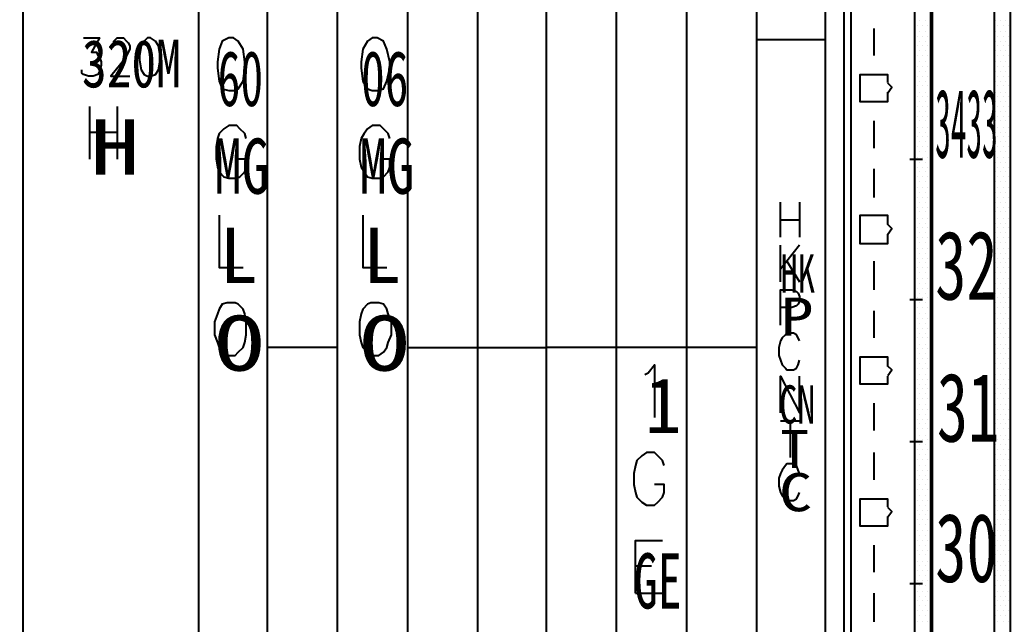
# Model space of a CAD drawing. Header units: metres. Extents: x 17 to 1264, y 17 to 859.
# Drawn here: x 253.1 to 342.6, y 519 to 573.6 of the extents above; entities that cross this region are included whole.
import ezdxf

# ---------------------------------------------------------------- set-up
doc = ezdxf.new("R2010")
doc.units = ezdxf.units.M
for name, color, linetype in [('LINES', 7, 'Continuous'), ('POLYLINES', 4, 'Continuous'), ('RECTS', 7, 'Continuous'), ('TEXTS', 3, 'Continuous')]:
    doc.layers.add(name, color=color, linetype=linetype)

msp = doc.modelspace()

# ---------------------------------------------------------------- linework, layer by layer
at = {"layer": 'LINES'}
for p, q in [((327.59, 152.64), (327.59, 755.14)), ((328.17, 650.59), (328.17, 433.58)), ((334.36, 573.55), (334.36, 573.55)), ((334.94, 573.55), (334.94, 573.55)), ((335.37, 573.55), (335.37, 573.55)), ((341.27, 573.55), (341.27, 573.55)), ((341.71, 573.55), (341.71, 573.55)), ((342.14, 573.55), (342.14, 573.55)), ((330.26, 572.83), (330.26, 570.38)), ((334.22, 573.12), (334.22, 573.12)), ((334.36, 572.54), (334.36, 572.54)), ((334.65, 573.12), (334.65, 573.12)), ((334.94, 572.54), (334.94, 572.54)), ((335.08, 573.12), (335.08, 573.12)), ((335.37, 572.54), (335.37, 572.54)), ((341.27, 572.54), (341.27, 572.54)), ((341.42, 573.12), (341.42, 573.12)), ((341.71, 572.54), (341.71, 572.54)), ((341.99, 573.12), (341.99, 573.12)), ((342.14, 572.54), (342.14, 572.54)), ((342.43, 573.12), (342.43, 573.12)), ((319.67, 571.82), (325.87, 571.82)), ((334.22, 572.11), (334.22, 572.11)), ((334.36, 571.68), (334.36, 571.68)), ((334.65, 572.11), (334.65, 572.11)), ((334.94, 571.68), (334.94, 571.68)), ((335.08, 572.11), (335.08, 572.11)), ((335.37, 571.68), (335.37, 571.68)), ((341.27, 571.68), (341.27, 571.68)), ((341.42, 572.11), (341.42, 572.11)), ((341.71, 571.68), (341.71, 571.68)), ((341.99, 572.11), (341.99, 572.11)), ((342.14, 571.68), (342.14, 571.68)), ((342.43, 572.11), (342.43, 572.11)), ((334.22, 571.25), (334.22, 571.25)), ((334.36, 570.82), (334.36, 570.82)), ((334.65, 571.25), (334.65, 571.25)), ((334.94, 570.82), (334.94, 570.82)), ((335.08, 571.25), (335.08, 571.25)), ((335.37, 570.82), (335.37, 570.82)), ((341.27, 570.82), (341.27, 570.82)), ((341.42, 571.25), (341.42, 571.25)), ((341.71, 570.82), (341.71, 570.82)), ((341.99, 571.25), (341.99, 571.25)), ((342.14, 570.82), (342.14, 570.82)), ((342.43, 571.25), (342.43, 571.25)), ((334.22, 570.38), (334.22, 570.38)), ((334.36, 569.81), (334.36, 569.81)), ((334.65, 570.38), (334.65, 570.38)), ((334.94, 569.81), (334.94, 569.81)), ((335.08, 570.38), (335.08, 570.38)), ((335.37, 569.81), (335.37, 569.81)), ((341.27, 569.81), (341.27, 569.81)), ((341.42, 570.38), (341.42, 570.38)), ((341.71, 569.81), (341.71, 569.81)), ((341.99, 570.38), (341.99, 570.38)), ((342.14, 569.81), (342.14, 569.81)), ((342.43, 570.38), (342.43, 570.38)), ((334.22, 569.38), (334.22, 569.38)), ((334.36, 568.94), (334.36, 568.94)), ((334.65, 569.38), (334.65, 569.38)), ((334.94, 568.94), (334.94, 568.94)), ((335.08, 569.38), (335.08, 569.38)), ((335.37, 568.94), (335.37, 568.94)), ((341.27, 568.94), (341.27, 568.94)), ((341.42, 569.38), (341.42, 569.38)), ((341.71, 568.94), (341.71, 568.94)), ((341.99, 569.38), (341.99, 569.38)), ((342.14, 568.94), (342.14, 568.94)), ((342.43, 569.38), (342.43, 569.38)), ((334.22, 568.51), (334.22, 568.51)), ((334.36, 568.08), (334.36, 568.08)), ((334.65, 568.51), (334.65, 568.51)), ((334.94, 568.08), (334.94, 568.08)), ((335.08, 568.51), (335.08, 568.51)), ((335.37, 568.08), (335.37, 568.08)), ((341.27, 568.08), (341.27, 568.08)), ((341.42, 568.51), (341.42, 568.51)), ((341.71, 568.08), (341.71, 568.08)), ((341.99, 568.51), (341.99, 568.51)), ((342.14, 568.08), (342.14, 568.08)), ((342.43, 568.51), (342.43, 568.51)), ((334.22, 567.65), (334.22, 567.65)), ((334.36, 567.07), (334.36, 567.07)), ((334.65, 567.65), (334.65, 567.65)), ((334.94, 567.07), (334.94, 567.07)), ((335.08, 567.65), (335.08, 567.65)), ((335.37, 567.07), (335.37, 567.07)), ((341.27, 567.07), (341.27, 567.07)), ((341.42, 567.65), (341.42, 567.65)), ((341.71, 567.07), (341.71, 567.07)), ((341.99, 567.65), (341.99, 567.65)), ((342.14, 567.07), (342.14, 567.07)), ((342.43, 567.65), (342.43, 567.65)), ((334.22, 566.64), (334.22, 566.64)), ((334.36, 566.21), (334.36, 566.21)), ((334.65, 566.64), (334.65, 566.64)), ((334.94, 566.21), (334.94, 566.21)), ((335.08, 566.64), (335.08, 566.64)), ((335.37, 566.21), (335.37, 566.21)), ((341.27, 566.21), (341.27, 566.21)), ((341.42, 566.64), (341.42, 566.64)), ((341.71, 566.21), (341.71, 566.21)), ((341.99, 566.64), (341.99, 566.64)), ((342.14, 566.21), (342.14, 566.21)), ((342.43, 566.64), (342.43, 566.64)), ((259.48, 561.02), (259.48, 565.78)), ((261.93, 565.78), (261.93, 561.02)), ((334.22, 565.78), (334.22, 565.78)), ((334.36, 565.34), (334.36, 565.34)), ((334.65, 565.78), (334.65, 565.78)), ((334.94, 565.34), (334.94, 565.34)), ((335.08, 565.78), (335.08, 565.78)), ((335.37, 565.34), (335.37, 565.34)), ((341.27, 565.34), (341.27, 565.34)), ((341.42, 565.78), (341.42, 565.78)), ((341.71, 565.34), (341.71, 565.34)), ((341.99, 565.78), (341.99, 565.78)), ((342.14, 565.34), (342.14, 565.34)), ((342.43, 565.78), (342.43, 565.78)), ((330.26, 564.48), (330.26, 562.03)), ((334.22, 564.91), (334.22, 564.91)), ((334.36, 564.48), (334.36, 564.48)), ((334.65, 564.91), (334.65, 564.91)), ((334.94, 564.48), (334.94, 564.48)), ((335.08, 564.91), (335.08, 564.91)), ((335.37, 564.48), (335.37, 564.48)), ((341.27, 564.48), (341.27, 564.48)), ((341.42, 564.91), (341.42, 564.91)), ((341.71, 564.48), (341.71, 564.48)), ((341.99, 564.91), (341.99, 564.91)), ((342.14, 564.48), (342.14, 564.48)), ((342.43, 564.91), (342.43, 564.91)), ((259.48, 563.47), (261.93, 563.47)), ((334.22, 563.9), (334.22, 563.9)), ((334.36, 563.47), (334.36, 563.47)), ((334.65, 563.9), (334.65, 563.9)), ((334.94, 563.47), (334.94, 563.47)), ((335.08, 563.9), (335.08, 563.9)), ((335.37, 563.47), (335.37, 563.47)), ((341.27, 563.47), (341.27, 563.47)), ((341.42, 563.9), (341.42, 563.9)), ((341.71, 563.47), (341.71, 563.47)), ((341.99, 563.9), (341.99, 563.9)), ((342.14, 563.47), (342.14, 563.47)), ((342.43, 563.9), (342.43, 563.9)), ((334.22, 563.04), (334.22, 563.04)), ((334.36, 562.61), (334.36, 562.61)), ((334.65, 563.04), (334.65, 563.04)), ((334.94, 562.61), (334.94, 562.61)), ((335.08, 563.04), (335.08, 563.04)), ((335.37, 562.61), (335.37, 562.61)), ((341.27, 562.61), (341.27, 562.61)), ((341.42, 563.04), (341.42, 563.04)), ((341.71, 562.61), (341.71, 562.61)), ((341.99, 563.04), (341.99, 563.04)), ((342.14, 562.61), (342.14, 562.61)), ((342.43, 563.04), (342.43, 563.04)), ((334.22, 562.18), (334.22, 562.18)), ((334.36, 561.74), (334.36, 561.74)), ((334.65, 562.18), (334.65, 562.18)), ((334.94, 561.74), (334.94, 561.74)), ((335.08, 562.18), (335.08, 562.18)), ((335.37, 561.74), (335.37, 561.74)), ((341.27, 561.74), (341.27, 561.74)), ((341.42, 562.18), (341.42, 562.18)), ((341.71, 561.74), (341.71, 561.74)), ((341.99, 562.18), (341.99, 562.18)), ((342.14, 561.74), (342.14, 561.74)), ((342.43, 562.18), (342.43, 562.18)), ((333.5, 561.02), (334.65, 561.02)), ((334.22, 561.17), (334.22, 561.17)), ((334.36, 560.74), (334.36, 560.74)), ((334.65, 561.17), (334.65, 561.17)), ((334.94, 560.74), (334.94, 560.74)), ((335.08, 561.17), (335.08, 561.17)), ((335.37, 560.74), (335.37, 560.74)), ((341.27, 560.74), (341.27, 560.74)), ((341.42, 561.17), (341.42, 561.17)), ((341.71, 560.74), (341.71, 560.74)), ((341.99, 561.17), (341.99, 561.17)), ((342.14, 560.74), (342.14, 560.74)), ((342.43, 561.17), (342.43, 561.17)), ((330.26, 560.16), (330.26, 557.57)), ((334.22, 560.3), (334.22, 560.3)), ((334.36, 559.87), (334.36, 559.87)), ((334.65, 560.3), (334.65, 560.3)), ((334.94, 559.87), (334.94, 559.87)), ((335.08, 560.3), (335.08, 560.3)), ((335.37, 559.87), (335.37, 559.87)), ((341.27, 559.87), (341.27, 559.87)), ((341.42, 560.3), (341.42, 560.3)), ((341.71, 559.87), (341.71, 559.87)), ((341.99, 560.3), (341.99, 560.3)), ((342.14, 559.87), (342.14, 559.87)), ((342.43, 560.3), (342.43, 560.3)), ((334.22, 559.44), (334.22, 559.44)), ((334.36, 559.01), (334.36, 559.01)), ((334.65, 559.44), (334.65, 559.44)), ((334.94, 559.01), (334.94, 559.01)), ((335.08, 559.44), (335.08, 559.44)), ((335.37, 559.01), (335.37, 559.01)), ((341.27, 559.01), (341.27, 559.01)), ((341.42, 559.44), (341.42, 559.44)), ((341.71, 559.01), (341.71, 559.01)), ((341.99, 559.44), (341.99, 559.44)), ((342.14, 559.01), (342.14, 559.01)), ((342.43, 559.44), (342.43, 559.44)), ((334.22, 558.43), (334.22, 558.43)), ((334.65, 558.43), (334.65, 558.43)), ((335.08, 558.43), (335.08, 558.43)), ((341.42, 558.43), (341.42, 558.43)), ((341.99, 558.43), (341.99, 558.43)), ((342.43, 558.43), (342.43, 558.43)), ((321.83, 553.97), (321.83, 557.14)), ((323.56, 557.14), (323.56, 553.97)), ((334.22, 557.57), (334.22, 557.57)), ((334.36, 558), (334.36, 558)), ((334.36, 557.14), (334.36, 557.14)), ((334.65, 557.57), (334.65, 557.57)), ((334.94, 558), (334.94, 558)), ((334.94, 557.14), (334.94, 557.14)), ((335.08, 557.57), (335.08, 557.57)), ((335.37, 558), (335.37, 558)), ((335.37, 557.14), (335.37, 557.14)), ((341.27, 558), (341.27, 558)), ((341.27, 557.14), (341.27, 557.14)), ((341.42, 557.57), (341.42, 557.57)), ((341.71, 558), (341.71, 558)), ((341.71, 557.14), (341.71, 557.14)), ((341.99, 557.57), (341.99, 557.57)), ((342.14, 558), (342.14, 558)), ((342.14, 557.14), (342.14, 557.14)), ((342.43, 557.57), (342.43, 557.57)), ((334.22, 556.7), (334.22, 556.7)), ((334.36, 556.27), (334.36, 556.27)), ((334.65, 556.7), (334.65, 556.7)), ((334.94, 556.27), (334.94, 556.27)), ((335.08, 556.7), (335.08, 556.7)), ((335.37, 556.27), (335.37, 556.27)), ((341.27, 556.27), (341.27, 556.27)), ((341.42, 556.7), (341.42, 556.7)), ((341.71, 556.27), (341.71, 556.27)), ((341.99, 556.7), (341.99, 556.7)), ((342.14, 556.27), (342.14, 556.27)), ((342.43, 556.7), (342.43, 556.7)), ((321.83, 555.55), (323.56, 555.55)), ((334.22, 555.7), (334.22, 555.7)), ((334.65, 555.7), (334.65, 555.7)), ((335.08, 555.7), (335.08, 555.7)), ((341.42, 555.7), (341.42, 555.7)), ((341.99, 555.7), (341.99, 555.7)), ((342.43, 555.7), (342.43, 555.7)), ((334.22, 554.83), (334.22, 554.83)), ((334.36, 555.26), (334.36, 555.26)), ((334.65, 554.83), (334.65, 554.83)), ((334.94, 555.26), (334.94, 555.26)), ((335.08, 554.83), (335.08, 554.83)), ((335.37, 555.26), (335.37, 555.26)), ((341.27, 555.26), (341.27, 555.26)), ((341.42, 554.83), (341.42, 554.83)), ((341.71, 555.26), (341.71, 555.26)), ((341.99, 554.83), (341.99, 554.83)), ((342.14, 555.26), (342.14, 555.26)), ((342.43, 554.83), (342.43, 554.83)), ((334.22, 553.97), (334.22, 553.97)), ((334.36, 554.4), (334.36, 554.4)), ((334.65, 553.97), (334.65, 553.97)), ((334.94, 554.4), (334.94, 554.4)), ((335.08, 553.97), (335.08, 553.97)), ((335.37, 554.4), (335.37, 554.4)), ((341.27, 554.4), (341.27, 554.4)), ((341.42, 553.97), (341.42, 553.97)), ((341.71, 554.4), (341.71, 554.4)), ((341.99, 553.97), (341.99, 553.97)), ((342.14, 554.4), (342.14, 554.4)), ((342.43, 553.97), (342.43, 553.97)), ((321.83, 549.94), (321.83, 553.25)), ((323.56, 553.25), (321.83, 551.09)), ((334.22, 552.96), (334.22, 552.96)), ((334.36, 553.54), (334.36, 553.54)), ((334.65, 552.96), (334.65, 552.96)), ((334.94, 553.54), (334.94, 553.54)), ((335.08, 552.96), (335.08, 552.96)), ((335.37, 553.54), (335.37, 553.54)), ((341.27, 553.54), (341.27, 553.54)), ((341.42, 552.96), (341.42, 552.96)), ((341.71, 553.54), (341.71, 553.54)), ((341.99, 552.96), (341.99, 552.96)), ((342.14, 553.54), (342.14, 553.54)), ((342.43, 552.96), (342.43, 552.96)), ((322.41, 551.81), (323.56, 549.94)), ((330.26, 551.81), (330.26, 549.22)), ((334.22, 552.1), (334.22, 552.1)), ((334.36, 552.53), (334.36, 552.53)), ((334.65, 552.1), (334.65, 552.1)), ((334.94, 552.53), (334.94, 552.53)), ((335.08, 552.1), (335.08, 552.1)), ((335.37, 552.53), (335.37, 552.53)), ((341.27, 552.53), (341.27, 552.53)), ((341.42, 552.1), (341.42, 552.1)), ((341.71, 552.53), (341.71, 552.53)), ((341.99, 552.1), (341.99, 552.1)), ((342.14, 552.53), (342.14, 552.53)), ((342.43, 552.1), (342.43, 552.1)), ((334.22, 551.23), (334.22, 551.23)), ((334.36, 551.66), (334.36, 551.66)), ((334.65, 551.23), (334.65, 551.23)), ((334.94, 551.66), (334.94, 551.66)), ((335.08, 551.23), (335.08, 551.23)), ((335.37, 551.66), (335.37, 551.66)), ((341.27, 551.66), (341.27, 551.66)), ((341.42, 551.23), (341.42, 551.23)), ((341.71, 551.66), (341.71, 551.66)), ((341.99, 551.23), (341.99, 551.23)), ((342.14, 551.66), (342.14, 551.66)), ((342.43, 551.23), (342.43, 551.23)), ((334.22, 550.22), (334.22, 550.22)), ((334.36, 550.8), (334.36, 550.8)), ((334.65, 550.22), (334.65, 550.22)), ((334.94, 550.8), (334.94, 550.8)), ((335.08, 550.22), (335.08, 550.22)), ((335.37, 550.8), (335.37, 550.8)), ((341.27, 550.8), (341.27, 550.8)), ((341.42, 550.22), (341.42, 550.22)), ((341.71, 550.8), (341.71, 550.8)), ((341.99, 550.22), (341.99, 550.22)), ((342.14, 550.8), (342.14, 550.8)), ((342.43, 550.22), (342.43, 550.22)), ((334.22, 549.36), (334.22, 549.36)), ((334.36, 549.79), (334.36, 549.79)), ((334.65, 549.36), (334.65, 549.36)), ((334.94, 549.79), (334.94, 549.79)), ((335.08, 549.36), (335.08, 549.36)), ((335.37, 549.79), (335.37, 549.79)), ((341.27, 549.79), (341.27, 549.79)), ((341.42, 549.36), (341.42, 549.36)), ((341.71, 549.79), (341.71, 549.79)), ((341.99, 549.36), (341.99, 549.36)), ((342.14, 549.79), (342.14, 549.79)), ((342.43, 549.36), (342.43, 549.36)), ((333.5, 548.35), (334.65, 548.35)), ((334.22, 548.5), (334.22, 548.5)), ((334.36, 548.93), (334.36, 548.93)), ((334.65, 548.5), (334.65, 548.5)), ((334.94, 548.93), (334.94, 548.93)), ((335.08, 548.5), (335.08, 548.5)), ((335.37, 548.93), (335.37, 548.93)), ((341.27, 548.93), (341.27, 548.93)), ((341.42, 548.5), (341.42, 548.5)), ((341.71, 548.93), (341.71, 548.93)), ((341.99, 548.5), (341.99, 548.5)), ((342.14, 548.93), (342.14, 548.93)), ((342.43, 548.5), (342.43, 548.5)), ((330.26, 547.34), (330.26, 544.9)), ((334.22, 547.63), (334.22, 547.63)), ((334.36, 548.06), (334.36, 548.06)), ((334.65, 547.63), (334.65, 547.63)), ((334.94, 548.06), (334.94, 548.06)), ((335.08, 547.63), (335.08, 547.63)), ((335.37, 548.06), (335.37, 548.06)), ((341.27, 548.06), (341.27, 548.06)), ((341.42, 547.63), (341.42, 547.63)), ((341.71, 548.06), (341.71, 548.06)), ((341.99, 547.63), (341.99, 547.63)), ((342.14, 548.06), (342.14, 548.06)), ((342.43, 547.63), (342.43, 547.63)), ((334.22, 546.62), (334.22, 546.62)), ((334.36, 547.06), (334.36, 547.06)), ((334.65, 546.62), (334.65, 546.62)), ((334.94, 547.06), (334.94, 547.06)), ((335.08, 546.62), (335.08, 546.62)), ((335.37, 547.06), (335.37, 547.06)), ((341.27, 547.06), (341.27, 547.06)), ((341.42, 546.62), (341.42, 546.62)), ((341.71, 547.06), (341.71, 547.06)), ((341.99, 546.62), (341.99, 546.62)), ((342.14, 547.06), (342.14, 547.06)), ((342.43, 546.62), (342.43, 546.62)), ((334.22, 545.76), (334.22, 545.76)), ((334.36, 546.19), (334.36, 546.19)), ((334.65, 545.76), (334.65, 545.76)), ((334.94, 546.19), (334.94, 546.19)), ((335.08, 545.76), (335.08, 545.76)), ((335.37, 546.19), (335.37, 546.19)), ((341.27, 546.19), (341.27, 546.19)), ((341.42, 545.76), (341.42, 545.76)), ((341.71, 546.19), (341.71, 546.19)), ((341.99, 545.76), (341.99, 545.76)), ((342.14, 546.19), (342.14, 546.19)), ((342.43, 545.76), (342.43, 545.76)), ((334.22, 544.9), (334.22, 544.9)), ((334.36, 545.33), (334.36, 545.33)), ((334.65, 544.9), (334.65, 544.9)), ((334.94, 545.33), (334.94, 545.33)), ((335.08, 544.9), (335.08, 544.9)), ((335.37, 545.33), (335.37, 545.33)), ((341.27, 545.33), (341.27, 545.33)), ((341.42, 544.9), (341.42, 544.9)), ((341.71, 545.33), (341.71, 545.33)), ((341.99, 544.9), (341.99, 544.9)), ((342.14, 545.33), (342.14, 545.33)), ((342.43, 544.9), (342.43, 544.9)), ((281.8, 544.03), (275.47, 544.03)), ((288.14, 544.03), (300.67, 544.03)), ((307, 544.03), (300.67, 544.03)), ((313.34, 544.03), (307, 544.03)), ((319.67, 544.03), (313.34, 544.03)), ((334.22, 543.89), (334.22, 543.89)), ((334.36, 544.32), (334.36, 544.32)), ((334.65, 543.89), (334.65, 543.89)), ((334.94, 544.32), (334.94, 544.32)), ((335.08, 543.89), (335.08, 543.89)), ((335.37, 544.32), (335.37, 544.32)), ((341.27, 544.32), (341.27, 544.32)), ((341.42, 543.89), (341.42, 543.89)), ((341.71, 544.32), (341.71, 544.32)), ((341.99, 543.89), (341.99, 543.89)), ((342.14, 544.32), (342.14, 544.32)), ((342.43, 543.89), (342.43, 543.89)), ((334.22, 543.02), (334.22, 543.02)), ((334.36, 543.46), (334.36, 543.46)), ((334.65, 543.02), (334.65, 543.02)), ((334.94, 543.46), (334.94, 543.46)), ((335.08, 543.02), (335.08, 543.02)), ((335.37, 543.46), (335.37, 543.46)), ((341.27, 543.46), (341.27, 543.46)), ((341.42, 543.02), (341.42, 543.02)), ((341.71, 543.46), (341.71, 543.46)), ((341.99, 543.02), (341.99, 543.02)), ((342.14, 543.46), (342.14, 543.46)), ((342.43, 543.02), (342.43, 543.02)), ((334.22, 542.16), (334.22, 542.16)), ((334.36, 542.59), (334.36, 542.59)), ((334.65, 542.16), (334.65, 542.16)), ((334.94, 542.59), (334.94, 542.59)), ((335.08, 542.16), (335.08, 542.16)), ((335.37, 542.59), (335.37, 542.59)), ((341.27, 542.59), (341.27, 542.59)), ((341.42, 542.16), (341.42, 542.16)), ((341.71, 542.59), (341.71, 542.59)), ((341.99, 542.16), (341.99, 542.16)), ((342.14, 542.59), (342.14, 542.59)), ((342.43, 542.16), (342.43, 542.16)), ((334.22, 541.15), (334.22, 541.15)), ((334.36, 541.58), (334.36, 541.58)), ((334.65, 541.15), (334.65, 541.15)), ((334.94, 541.58), (334.94, 541.58)), ((335.08, 541.15), (335.08, 541.15)), ((335.37, 541.58), (335.37, 541.58)), ((341.27, 541.58), (341.27, 541.58)), ((341.42, 541.15), (341.42, 541.15)), ((341.71, 541.58), (341.71, 541.58)), ((341.99, 541.15), (341.99, 541.15)), ((342.14, 541.58), (342.14, 541.58)), ((342.43, 541.15), (342.43, 541.15)), ((334.22, 540.29), (334.22, 540.29)), ((334.36, 540.72), (334.36, 540.72)), ((334.65, 540.29), (334.65, 540.29)), ((334.94, 540.72), (334.94, 540.72)), ((335.08, 540.29), (335.08, 540.29)), ((335.37, 540.72), (335.37, 540.72)), ((341.27, 540.72), (341.27, 540.72)), ((341.42, 540.29), (341.42, 540.29)), ((341.71, 540.72), (341.71, 540.72)), ((341.99, 540.29), (341.99, 540.29)), ((342.14, 540.72), (342.14, 540.72)), ((342.43, 540.29), (342.43, 540.29)), ((334.22, 539.42), (334.22, 539.42)), ((334.36, 539.86), (334.36, 539.86)), ((334.65, 539.42), (334.65, 539.42)), ((334.94, 539.86), (334.94, 539.86)), ((335.08, 539.42), (335.08, 539.42)), ((335.37, 539.86), (335.37, 539.86)), ((341.27, 539.86), (341.27, 539.86)), ((341.42, 539.42), (341.42, 539.42)), ((341.71, 539.86), (341.71, 539.86)), ((341.99, 539.42), (341.99, 539.42)), ((342.14, 539.86), (342.14, 539.86)), ((342.43, 539.42), (342.43, 539.42)), ((330.26, 538.99), (330.26, 536.54)), ((334.22, 538.42), (334.22, 538.42)), ((334.36, 538.85), (334.36, 538.85)), ((334.65, 538.42), (334.65, 538.42)), ((334.94, 538.85), (334.94, 538.85)), ((335.08, 538.42), (335.08, 538.42)), ((335.37, 538.85), (335.37, 538.85)), ((341.27, 538.85), (341.27, 538.85)), ((341.42, 538.42), (341.42, 538.42)), ((341.71, 538.85), (341.71, 538.85)), ((341.99, 538.42), (341.99, 538.42)), ((342.14, 538.85), (342.14, 538.85)), ((342.43, 538.42), (342.43, 538.42)), ((334.22, 537.55), (334.22, 537.55)), ((334.36, 537.98), (334.36, 537.98)), ((334.65, 537.55), (334.65, 537.55)), ((334.94, 537.98), (334.94, 537.98)), ((335.08, 537.55), (335.08, 537.55)), ((335.37, 537.98), (335.37, 537.98)), ((341.27, 537.98), (341.27, 537.98)), ((341.42, 537.55), (341.42, 537.55)), ((341.71, 537.98), (341.71, 537.98)), ((341.99, 537.55), (341.99, 537.55)), ((342.14, 537.98), (342.14, 537.98)), ((342.43, 537.55), (342.43, 537.55)), ((321.83, 537.41), (323.56, 537.41)), ((322.7, 537.41), (322.7, 534.1)), ((334.22, 536.69), (334.22, 536.69)), ((334.36, 537.12), (334.36, 537.12)), ((334.65, 536.69), (334.65, 536.69)), ((334.94, 537.12), (334.94, 537.12)), ((335.08, 536.69), (335.08, 536.69)), ((335.37, 537.12), (335.37, 537.12)), ((341.27, 537.12), (341.27, 537.12)), ((341.42, 536.69), (341.42, 536.69)), ((341.71, 537.12), (341.71, 537.12)), ((341.99, 536.69), (341.99, 536.69)), ((342.14, 537.12), (342.14, 537.12)), ((342.43, 536.69), (342.43, 536.69)), ((334.22, 535.68), (334.22, 535.68)), ((334.36, 536.11), (334.36, 536.11)), ((334.65, 535.68), (334.65, 535.68)), ((334.94, 536.11), (334.94, 536.11)), ((335.08, 535.68), (335.08, 535.68)), ((335.37, 536.11), (335.37, 536.11)), ((341.27, 536.11), (341.27, 536.11)), ((341.42, 535.68), (341.42, 535.68)), ((341.71, 536.11), (341.71, 536.11)), ((341.99, 535.68), (341.99, 535.68)), ((342.14, 536.11), (342.14, 536.11)), ((342.43, 535.68), (342.43, 535.68)), ((333.5, 535.54), (334.65, 535.54)), ((334.22, 534.82), (334.22, 534.82)), ((334.36, 535.25), (334.36, 535.25)), ((334.65, 534.82), (334.65, 534.82)), ((334.94, 535.25), (334.94, 535.25)), ((335.08, 534.82), (335.08, 534.82)), ((335.37, 535.25), (335.37, 535.25)), ((341.27, 535.25), (341.27, 535.25)), ((341.42, 534.82), (341.42, 534.82)), ((341.71, 535.25), (341.71, 535.25)), ((341.99, 534.82), (341.99, 534.82)), ((342.14, 535.25), (342.14, 535.25)), ((342.43, 534.82), (342.43, 534.82)), ((330.26, 534.53), (330.26, 532.08)), ((334.22, 533.95), (334.22, 533.95)), ((334.36, 534.38), (334.36, 534.38)), ((334.65, 533.95), (334.65, 533.95)), ((334.94, 534.38), (334.94, 534.38)), ((335.08, 533.95), (335.08, 533.95)), ((335.37, 534.38), (335.37, 534.38)), ((341.27, 534.38), (341.27, 534.38)), ((341.42, 533.95), (341.42, 533.95)), ((341.71, 534.38), (341.71, 534.38)), ((341.99, 533.95), (341.99, 533.95)), ((342.14, 534.38), (342.14, 534.38)), ((342.43, 533.95), (342.43, 533.95)), ((334.36, 533.38), (334.36, 533.38)), ((334.94, 533.38), (334.94, 533.38)), ((335.37, 533.38), (335.37, 533.38)), ((341.27, 533.38), (341.27, 533.38)), ((341.71, 533.38), (341.71, 533.38)), ((342.14, 533.38), (342.14, 533.38)), ((334.22, 532.94), (334.22, 532.94)), ((334.22, 532.08), (334.22, 532.08)), ((334.36, 532.51), (334.36, 532.51)), ((334.65, 532.94), (334.65, 532.94)), ((334.65, 532.08), (334.65, 532.08)), ((334.94, 532.51), (334.94, 532.51)), ((335.08, 532.94), (335.08, 532.94)), ((335.08, 532.08), (335.08, 532.08)), ((335.37, 532.51), (335.37, 532.51)), ((341.27, 532.51), (341.27, 532.51)), ((341.42, 532.94), (341.42, 532.94)), ((341.42, 532.08), (341.42, 532.08)), ((341.71, 532.51), (341.71, 532.51)), ((341.99, 532.94), (341.99, 532.94)), ((341.99, 532.08), (341.99, 532.08)), ((342.14, 532.51), (342.14, 532.51)), ((342.43, 532.94), (342.43, 532.94)), ((342.43, 532.08), (342.43, 532.08)), ((334.22, 531.22), (334.22, 531.22)), ((334.36, 531.65), (334.36, 531.65)), ((334.65, 531.22), (334.65, 531.22)), ((334.94, 531.65), (334.94, 531.65)), ((335.08, 531.22), (335.08, 531.22)), ((335.37, 531.65), (335.37, 531.65)), ((341.27, 531.65), (341.27, 531.65)), ((341.42, 531.22), (341.42, 531.22)), ((341.71, 531.65), (341.71, 531.65)), ((341.99, 531.22), (341.99, 531.22)), ((342.14, 531.65), (342.14, 531.65)), ((342.43, 531.22), (342.43, 531.22)), ((334.36, 530.64), (334.36, 530.64)), ((334.94, 530.64), (334.94, 530.64)), ((335.37, 530.64), (335.37, 530.64)), ((341.27, 530.64), (341.27, 530.64)), ((341.71, 530.64), (341.71, 530.64)), ((342.14, 530.64), (342.14, 530.64)), ((334.22, 530.21), (334.22, 530.21)), ((334.36, 529.78), (334.36, 529.78)), ((334.65, 530.21), (334.65, 530.21)), ((334.94, 529.78), (334.94, 529.78)), ((335.08, 530.21), (335.08, 530.21)), ((335.37, 529.78), (335.37, 529.78)), ((341.27, 529.78), (341.27, 529.78)), ((341.42, 530.21), (341.42, 530.21)), ((341.71, 529.78), (341.71, 529.78)), ((341.99, 530.21), (341.99, 530.21)), ((342.14, 529.78), (342.14, 529.78)), ((342.43, 530.21), (342.43, 530.21)), ((334.22, 529.34), (334.22, 529.34)), ((334.36, 528.91), (334.36, 528.91)), ((334.65, 529.34), (334.65, 529.34)), ((334.94, 528.91), (334.94, 528.91)), ((335.08, 529.34), (335.08, 529.34)), ((335.37, 528.91), (335.37, 528.91)), ((341.27, 528.91), (341.27, 528.91)), ((341.42, 529.34), (341.42, 529.34)), ((341.71, 528.91), (341.71, 528.91)), ((341.99, 529.34), (341.99, 529.34)), ((342.14, 528.91), (342.14, 528.91)), ((342.43, 529.34), (342.43, 529.34)), ((334.22, 528.48), (334.22, 528.48)), ((334.36, 528.05), (334.36, 528.05)), ((334.65, 528.48), (334.65, 528.48)), ((334.94, 528.05), (334.94, 528.05)), ((335.08, 528.48), (335.08, 528.48)), ((335.37, 528.05), (335.37, 528.05)), ((341.27, 528.05), (341.27, 528.05)), ((341.42, 528.48), (341.42, 528.48)), ((341.71, 528.05), (341.71, 528.05)), ((341.99, 528.48), (341.99, 528.48)), ((342.14, 528.05), (342.14, 528.05)), ((342.43, 528.48), (342.43, 528.48)), ((334.22, 527.47), (334.22, 527.47)), ((334.36, 527.04), (334.36, 527.04)), ((334.65, 527.47), (334.65, 527.47)), ((334.94, 527.04), (334.94, 527.04)), ((335.08, 527.47), (335.08, 527.47)), ((335.37, 527.04), (335.37, 527.04)), ((341.27, 527.04), (341.27, 527.04)), ((341.42, 527.47), (341.42, 527.47)), ((341.71, 527.04), (341.71, 527.04)), ((341.99, 527.47), (341.99, 527.47)), ((342.14, 527.04), (342.14, 527.04)), ((342.43, 527.47), (342.43, 527.47)), ((330.26, 526.18), (330.26, 523.73)), ((334.22, 526.61), (334.22, 526.61)), ((334.36, 526.18), (334.36, 526.18)), ((334.65, 526.61), (334.65, 526.61)), ((334.94, 526.18), (334.94, 526.18)), ((335.08, 526.61), (335.08, 526.61)), ((335.37, 526.18), (335.37, 526.18)), ((341.27, 526.18), (341.27, 526.18)), ((341.42, 526.61), (341.42, 526.61)), ((341.71, 526.18), (341.71, 526.18)), ((341.99, 526.61), (341.99, 526.61)), ((342.14, 526.18), (342.14, 526.18)), ((342.43, 526.61), (342.43, 526.61)), ((334.22, 525.74), (334.22, 525.74)), ((334.36, 525.31), (334.36, 525.31)), ((334.65, 525.74), (334.65, 525.74)), ((334.94, 525.31), (334.94, 525.31)), ((335.08, 525.74), (335.08, 525.74)), ((335.37, 525.31), (335.37, 525.31)), ((341.27, 525.31), (341.27, 525.31)), ((341.42, 525.74), (341.42, 525.74)), ((341.71, 525.31), (341.71, 525.31)), ((341.99, 525.74), (341.99, 525.74)), ((342.14, 525.31), (342.14, 525.31)), ((342.43, 525.74), (342.43, 525.74)), ((308.73, 524.3), (310.17, 524.3)), ((334.22, 524.74), (334.22, 524.74)), ((334.36, 524.3), (334.36, 524.3)), ((334.65, 524.74), (334.65, 524.74)), ((334.94, 524.3), (334.94, 524.3)), ((335.08, 524.74), (335.08, 524.74)), ((335.37, 524.3), (335.37, 524.3)), ((341.27, 524.3), (341.27, 524.3)), ((341.42, 524.74), (341.42, 524.74)), ((341.71, 524.3), (341.71, 524.3)), ((341.99, 524.74), (341.99, 524.74)), ((342.14, 524.3), (342.14, 524.3)), ((342.43, 524.74), (342.43, 524.74)), ((334.22, 523.87), (334.22, 523.87)), ((334.36, 523.44), (334.36, 523.44)), ((334.65, 523.87), (334.65, 523.87)), ((334.94, 523.44), (334.94, 523.44)), ((335.08, 523.87), (335.08, 523.87)), ((335.37, 523.44), (335.37, 523.44)), ((341.27, 523.44), (341.27, 523.44)), ((341.42, 523.87), (341.42, 523.87)), ((341.71, 523.44), (341.71, 523.44)), ((341.99, 523.87), (341.99, 523.87)), ((342.14, 523.44), (342.14, 523.44)), ((342.43, 523.87), (342.43, 523.87)), ((333.5, 522.72), (334.65, 522.72)), ((334.22, 523.01), (334.22, 523.01)), ((334.36, 522.58), (334.36, 522.58)), ((334.65, 523.01), (334.65, 523.01)), ((334.94, 522.58), (334.94, 522.58)), ((335.08, 523.01), (335.08, 523.01)), ((335.37, 522.58), (335.37, 522.58)), ((341.27, 522.58), (341.27, 522.58)), ((341.42, 523.01), (341.42, 523.01)), ((341.71, 522.58), (341.71, 522.58)), ((341.99, 523.01), (341.99, 523.01)), ((342.14, 522.58), (342.14, 522.58)), ((342.43, 523.01), (342.43, 523.01)), ((308.73, 521.86), (311.18, 521.86)), ((330.26, 521.86), (330.26, 519.26)), ((334.22, 522), (334.22, 522)), ((334.36, 521.57), (334.36, 521.57)), ((334.65, 522), (334.65, 522)), ((334.94, 521.57), (334.94, 521.57)), ((335.08, 522), (335.08, 522)), ((335.37, 521.57), (335.37, 521.57)), ((341.27, 521.57), (341.27, 521.57)), ((341.42, 522), (341.42, 522)), ((341.71, 521.57), (341.71, 521.57)), ((341.99, 522), (341.99, 522)), ((342.14, 521.57), (342.14, 521.57)), ((342.43, 522), (342.43, 522)), ((334.22, 521.14), (334.22, 521.14)), ((334.36, 520.7), (334.36, 520.7)), ((334.65, 521.14), (334.65, 521.14)), ((334.94, 520.7), (334.94, 520.7)), ((335.08, 521.14), (335.08, 521.14)), ((335.37, 520.7), (335.37, 520.7)), ((341.27, 520.7), (341.27, 520.7)), ((341.42, 521.14), (341.42, 521.14)), ((341.71, 520.7), (341.71, 520.7)), ((341.99, 521.14), (341.99, 521.14)), ((342.14, 520.7), (342.14, 520.7)), ((342.43, 521.14), (342.43, 521.14)), ((334.22, 520.27), (334.22, 520.27)), ((334.36, 519.84), (334.36, 519.84)), ((334.65, 520.27), (334.65, 520.27)), ((334.94, 519.84), (334.94, 519.84)), ((335.08, 520.27), (335.08, 520.27)), ((335.37, 519.84), (335.37, 519.84)), ((341.27, 519.84), (341.27, 519.84)), ((341.42, 520.27), (341.42, 520.27)), ((341.71, 519.84), (341.71, 519.84)), ((341.99, 520.27), (341.99, 520.27)), ((342.14, 519.84), (342.14, 519.84)), ((342.43, 520.27), (342.43, 520.27)), ((334.22, 519.26), (334.22, 519.26)), ((334.65, 519.26), (334.65, 519.26)), ((335.08, 519.26), (335.08, 519.26)), ((341.42, 519.26), (341.42, 519.26)), ((341.99, 519.26), (341.99, 519.26)), ((342.43, 519.26), (342.43, 519.26))]:
    msp.add_line(p, q, dxfattribs=at)
at = {"layer": 'POLYLINES'}
for points in [[(335.51, 756.72), (335.51, 611.42), (335.51, 152.64)], [(335.51, 756.72), (335.51, 611.42), (335.51, 152.64)], [(335.51, 756.72), (335.51, 611.42), (335.51, 152.64)], [(335.51, 756.72), (335.51, 611.42), (335.51, 152.64)], [(328.17, 737.57), (328.17, 596.88), (328.17, 152.64)], [(187.19, 650.59), (325.87, 650.59), (325.87, 433.58), (187.34, 433.58), (187.19, 650.59)], [(258.91, 571.97), (260.35, 571.97), (259.63, 570.67), (260.06, 570.67), (260.2, 570.38), (260.35, 570.24), (260.49, 569.81), (260.49, 569.52), (260.35, 568.94), (260.2, 568.66), (259.77, 568.51), (259.34, 568.51), (258.91, 568.66), (258.76, 568.8), (258.76, 569.09)], [(261.5, 571.1), (261.5, 571.25), (261.64, 571.54), (261.64, 571.68), (261.93, 571.97), (262.51, 571.97), (262.79, 571.68), (262.94, 571.54), (263.08, 571.25), (263.08, 570.96), (262.94, 570.67), (262.65, 570.1), (261.35, 568.51), (263.08, 568.51)], [(264.67, 571.97), (264.38, 571.68), (264.09, 571.25), (263.95, 570.38), (263.95, 569.95), (264.09, 569.09), (264.38, 568.66), (264.67, 568.51), (264.95, 568.51), (265.39, 568.66), (265.67, 569.09), (265.82, 569.95), (265.82, 570.38), (265.67, 571.25), (265.39, 571.68), (264.95, 571.97), (264.67, 571.97)], [(272.01, 571.97), (271.43, 571.68), (271.15, 570.96), (271, 569.81), (271, 569.23), (271.15, 568.08), (271.43, 567.36), (272.01, 567.22), (272.44, 567.22), (272.87, 567.36), (273.31, 568.08), (273.45, 569.23), (273.45, 569.81), (273.31, 570.96), (272.87, 571.68), (272.44, 571.97), (272.01, 571.97)], [(284.97, 571.97), (284.54, 571.68), (284.11, 570.96), (283.96, 569.81), (283.96, 569.23), (284.11, 568.08), (284.54, 567.36), (284.97, 567.22), (285.4, 567.22), (285.98, 567.36), (286.27, 568.08), (286.55, 569.23), (286.55, 569.81), (286.27, 570.96), (285.98, 571.68), (285.4, 571.97), (284.97, 571.97)], [(331.48, 567.07), (331.48, 566.21), (329.03, 566.21), (329.03, 568.66), (331.48, 568.66), (331.48, 567.94)], [(331.52, 567.02), (331.87, 567.53), (331.52, 567.88)], [(273.59, 562.9), (273.45, 563.33), (273.02, 563.76), (272.73, 564.05), (272.01, 564.05), (271.58, 563.76), (271.15, 563.33), (271, 562.9), (270.86, 562.18), (270.86, 561.02), (271, 560.3), (271.15, 559.87), (271.58, 559.44), (272.01, 559.3), (272.73, 559.3), (273.02, 559.44), (273.45, 559.87), (273.59, 560.3), (273.59, 561.02), (272.73, 561.02)], [(286.55, 562.9), (286.41, 563.33), (285.98, 563.76), (285.69, 564.05), (284.97, 564.05), (284.54, 563.76), (284.25, 563.33), (283.96, 562.9), (283.82, 562.18), (283.82, 561.02), (283.96, 560.3), (284.25, 559.87), (284.54, 559.44), (284.97, 559.3), (285.69, 559.3), (285.98, 559.44), (286.41, 559.87), (286.55, 560.3), (286.55, 561.02), (285.69, 561.02)], [(271.15, 555.98), (271.15, 551.23), (273.31, 551.23)], [(284.11, 555.98), (284.11, 551.23), (286.27, 551.23)], [(331.48, 554.26), (331.48, 553.39), (329.03, 553.39), (329.03, 555.98), (331.48, 555.98), (331.48, 555.12)], [(331.52, 554.26), (331.87, 554.76), (331.52, 555.12)], [(321.83, 546.05), (321.83, 549.22), (322.84, 549.22), (323.27, 549.07), (323.42, 548.93), (323.56, 548.64), (323.56, 548.21), (323.42, 547.92), (323.27, 547.78), (322.84, 547.63), (321.83, 547.63)], [(271.87, 548.06), (271.43, 547.92), (271.15, 547.49), (271, 547.06), (270.71, 546.34), (270.71, 545.18), (271, 544.46), (271.15, 544.03), (271.43, 543.6), (271.87, 543.31), (272.59, 543.31), (272.87, 543.6), (273.31, 544.03), (273.45, 544.46), (273.59, 545.18), (273.59, 546.34), (273.45, 547.06), (273.31, 547.49), (272.87, 547.92), (272.59, 548.06), (271.87, 548.06)], [(284.83, 548.06), (284.54, 547.92), (284.11, 547.49), (283.96, 547.06), (283.82, 546.34), (283.82, 545.18), (283.96, 544.46), (284.11, 544.03), (284.54, 543.6), (284.83, 543.31), (285.55, 543.31), (285.98, 543.6), (286.27, 544.03), (286.41, 544.46), (286.7, 545.18), (286.7, 546.34), (286.41, 547.06), (286.27, 547.49), (285.98, 547.92), (285.55, 548.06), (284.83, 548.06)], [(323.56, 544.61), (323.42, 544.9), (323.27, 545.18), (322.99, 545.33), (322.41, 545.33), (322.27, 545.18), (321.98, 544.9), (321.83, 544.61), (321.69, 544.03), (321.69, 543.31), (321.83, 542.88), (321.98, 542.45), (322.27, 542.16), (322.41, 542.02), (322.99, 542.02), (323.27, 542.16), (323.42, 542.45), (323.56, 542.88)], [(331.48, 541.44), (331.48, 540.72), (329.03, 540.72), (329.03, 543.17), (331.48, 543.17), (331.48, 542.3)], [(309.59, 541.58), (309.88, 541.73), (310.46, 542.45), (310.46, 537.7)], [(331.52, 541.49), (331.87, 542), (331.52, 542.35)], [(321.83, 538.13), (321.83, 541.44), (323.56, 538.13), (323.56, 541.44)], [(311.32, 533.38), (311.18, 533.81), (310.75, 534.24), (310.46, 534.53), (309.74, 534.53), (309.31, 534.24), (308.87, 533.81), (308.73, 533.38), (308.59, 532.66), (308.59, 531.65), (308.73, 530.93), (308.87, 530.5), (309.31, 530.06), (309.74, 529.78), (310.46, 529.78), (310.75, 530.06), (311.18, 530.5), (311.32, 530.93), (311.32, 531.65), (310.46, 531.65)], [(323.56, 532.66), (323.42, 532.94), (323.27, 533.38), (322.99, 533.52), (322.41, 533.52), (322.27, 533.38), (321.98, 532.94), (321.83, 532.66), (321.69, 532.22), (321.69, 531.5), (321.83, 530.93), (321.98, 530.64), (322.27, 530.35), (322.41, 530.21), (322.99, 530.21), (323.27, 530.35), (323.42, 530.64), (323.56, 530.93)], [(331.48, 528.77), (331.48, 527.9), (329.03, 527.9), (329.03, 530.35), (331.48, 530.35), (331.48, 529.63)], [(331.52, 528.73), (331.87, 529.23), (331.52, 529.59)], [(308.73, 521.86), (308.73, 526.61), (311.18, 526.61)]]:
    msp.add_lwpolyline(points, dxfattribs=at)
at = {"layer": 'RECTS'}
for points in [[(170.49, 771.12), (342.57, 771.12), (342.57, 139.97), (170.49, 139.97)], [(171.93, 769.68), (341.13, 769.68), (341.13, 141.41), (171.93, 141.41)], [(177.69, 756.72), (335.37, 756.72), (335.37, 151.2), (177.69, 151.2)], [(179.13, 755.14), (333.93, 755.14), (333.93, 152.64), (179.13, 152.64)], [(237.74, 613.3), (253.43, 613.3), (253.43, 474.77), (237.74, 474.77)], [(253.43, 613.3), (269.27, 613.3), (269.27, 474.77), (253.43, 474.77)], [(253.43, 613.3), (269.27, 613.3), (269.27, 474.77), (253.43, 474.77)], [(269.27, 613.3), (275.47, 613.3), (275.47, 474.77), (269.27, 474.77)], [(275.47, 613.3), (281.8, 613.3), (281.8, 474.77), (275.47, 474.77)], [(281.8, 613.3), (288.14, 613.3), (288.14, 474.77), (281.8, 474.77)], [(288.14, 613.3), (294.47, 613.3), (294.47, 474.77), (288.14, 474.77)], [(294.47, 613.3), (300.67, 613.3), (300.67, 474.77), (294.47, 474.77)], [(294.47, 613.3), (300.67, 613.3), (300.67, 474.77), (294.47, 474.77)], [(300.67, 613.3), (307, 613.3), (307, 474.77), (300.67, 474.77)], [(307, 613.3), (313.34, 613.3), (313.34, 474.77), (307, 474.77)], [(313.34, 613.3), (319.67, 613.3), (319.67, 474.77), (313.34, 474.77)], [(319.67, 613.3), (325.87, 613.3), (325.87, 474.77), (319.67, 474.77)]]:
    msp.add_lwpolyline(points, dxfattribs=at)

# ---------------------------------------------------------------- texts
at = {"layer": 'TEXTS'}
for s, height, width, p in [('320M', 4.3, 0.762869, (258.76, 567.5)), ('60', 4.99, 0.605819, (271, 565.82)), ('06', 4.99, 0.629887, (283.96, 565.82)), ('3433', 6.21, 0.333333, (335.8, 561.15)), ('H', 4.99, 1.332859, (259.48, 559.63)), ('MG', 4.99, 0.727176, (270.71, 557.9)), ('MG', 4.99, 0.727176, (283.82, 557.9)), ('L', 4.99, 1.029894, (271.15, 549.84)), ('L', 4.99, 1.029894, (284.11, 549.84)), ('32', 6.21, 0.666667, (335.8, 548.34)), ('HK', 3.45, 0.666429, (321.83, 548.97)), ('P', 3.45, 1.272584, (321.83, 545.08)), ('O', 4.99, 1.333456, (270.71, 541.92)), ('O', 4.99, 1.333456, (283.82, 541.92)), ('1', 4.99, 0.969311, (309.59, 536.3)), ('31', 6.21, 0.666667, (335.95, 535.52)), ('CN', 3.45, 0.701215, (321.69, 537.16)), ('T', 3.45, 1.09106, (321.83, 533.13)), ('C', 3.45, 1.272273, (321.69, 529.24)), ('30', 6.21, 0.666667, (335.8, 522.85)), ('GE', 4.99, 0.636422, (308.59, 520.46))]:
    msp.add_text(s, height=height, dxfattribs=dict(at, width=width)).set_placement(p)

doc.saveas('drawing.dxf')
